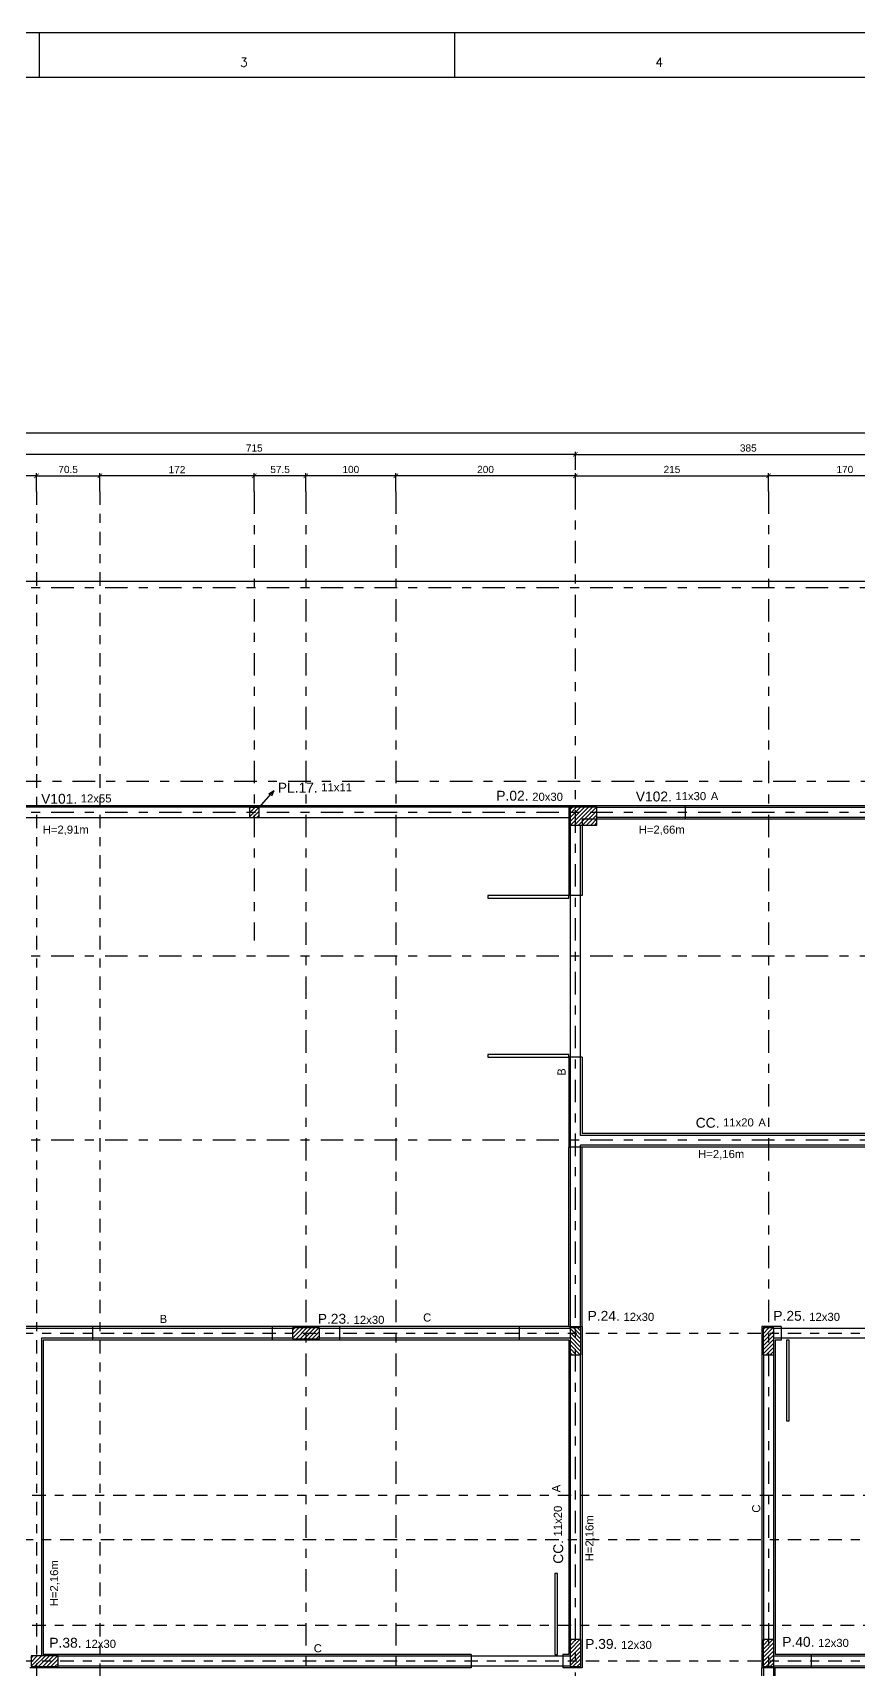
# Model space of a CAD drawing. Header units: millimetres. Extents: x 3659 to 4048, y 1324 to 1399.
# Drawn here: x 3750.01 to 3759.2, y 1372.43 to 1390.65 of the extents above; entities that cross this region are included whole.
import ezdxf
from ezdxf.enums import TextEntityAlignment as Align

# ---------------------------------------------------------------- set-up
doc = ezdxf.new("R2010")
doc.units = ezdxf.units.MM
doc.linetypes.add('CENTER', pattern=[2, 1.25, -0.25, 0.25, -0.25])
doc.linetypes.add('DASHDOT', pattern=[1, 0.5, -0.25, 0, -0.25])
for name, color, linetype in [('eixo', 1, 'CENTER'), ('Forma', 2, 'Continuous'), ('Hachura', 1, 'Continuous'), ('MATRIZ', 8, 'Continuous'), ('Moldura', 2, 'Continuous'), ('PILAR', 5, 'Continuous'), ('Textos', 7, 'Continuous')]:
    doc.layers.add(name, color=color, linetype=linetype)
doc.styles.add('maloca 1', font='romans.shx')
doc.styles.add('ROMANS', font='arial.ttf')
doc.dimstyles.new('ESC-50JR', dxfattribs={"dimtxt": 0.1, "dimasz": 0.05, "dimexe": 0.03, "dimexo": 0, "dimgap": 0.03, "dimtad": 1, "dimlfac": 100, "dimdsep": 46, "dimtxsty": 'ROMANS', "dimblk1": 'DOTSMALL', "dimblk2": 'DOTSMALL', "dimsah": 1, "dimcen": 0.09, "dimclrd": 1, "dimclre": 1, "dimclrt": 2, "dimadec": 0, "dimazin": 0, "dimtfac": 1, "dimtdec": 4, "dimtmove": 0, "dimatfit": 3, "dimldrblk": 'DOTSMALL', "dimfxl": 0, "dimtolj": 1, "dimtzin": 0, "dimarcsym": 0})

# ---------------------------------------------------------------- blocks, each defined once
blk = doc.blocks.new('_ArchTick')
at = {"color": 0, "linetype": 'ByBlock', "const_width": 0.15}
blk.add_lwpolyline([(-0.5, -0.5), (0.5, 0.5)], dxfattribs=at)
blk = doc.blocks.new('*D139')
at = {"color": 1, "lineweight": -2, "transparency": 16777216}
for p, q in [((3748.903, 1385.541), (3748.903, 1385.744)), ((3750.053, 1385.714), (3748.903, 1385.714)), ((3750.053, 1385.541), (3750.053, 1385.744))]:
    blk.add_line(p, q, dxfattribs=at)
at = {"layer": 'DEFPOINTS', "color": 0, "transparency": 16777216}
for p in [(3748.903, 1385.714), (3748.903, 1385.541), (3750.053, 1385.541)]:
    blk.add_point(p, dxfattribs=at)
at = {"color": 1, "lineweight": -2, "transparency": 16777216, "xscale": 0.05, "yscale": 0.05, "zscale": 0.05, "rotation": 180}
blk.add_blockref('_ArchTick', (3748.903, 1385.714), dxfattribs=at)
at = {"color": 1, "lineweight": -2, "transparency": 16777216, "xscale": 0.05, "yscale": 0.05, "zscale": 0.05}
blk.add_blockref('_ArchTick', (3750.053, 1385.714), dxfattribs=at)
at = {"color": 2, "transparency": 16777216, "insert": (3749.478, 1385.785), "char_height": 0.08, "attachment_point": 5, "style": 'ROMANS'}
blk.add_mtext('\\A1;115', dxfattribs=at)
blk = doc.blocks.new('_DOTSMALL')
at = {"color": 0, "linetype": 'ByBlock', "const_width": 0.5}
blk.add_lwpolyline([(-0.0625, 0, 1), (0.0625, 0, 1)], format="xyb", close=True, dxfattribs=at)
blk = doc.blocks.new('*D140')
at = {"color": 1, "lineweight": -2, "transparency": 16777216}
for p, q in [((3750.053, 1385.541), (3750.053, 1385.744)), ((3750.053, 1385.714), (3750.758, 1385.714)), ((3750.758, 1385.541), (3750.758, 1385.744))]:
    blk.add_line(p, q, dxfattribs=at)
at = {"layer": 'DEFPOINTS', "color": 0, "transparency": 16777216}
for p in [(3750.758, 1385.714), (3750.053, 1385.541), (3750.758, 1385.541)]:
    blk.add_point(p, dxfattribs=at)
at = {"color": 1, "lineweight": -2, "transparency": 16777216, "xscale": 0.05, "yscale": 0.05, "zscale": 0.05, "rotation": 180}
blk.add_blockref('_ArchTick', (3750.053, 1385.714), dxfattribs=at)
at = {"color": 1, "lineweight": -2, "transparency": 16777216, "xscale": 0.05, "yscale": 0.05, "zscale": 0.05}
blk.add_blockref('_ArchTick', (3750.758, 1385.714), dxfattribs=at)
at = {"color": 2, "transparency": 16777216, "insert": (3750.406, 1385.785), "char_height": 0.08, "attachment_point": 5, "style": 'ROMANS'}
blk.add_mtext('\\A1;70.5', dxfattribs=at)
blk = doc.blocks.new('*D141')
at = {"color": 1, "lineweight": -2, "transparency": 16777216}
for p, q in [((3754.053, 1385.541), (3754.053, 1385.744)), ((3756.053, 1385.714), (3754.053, 1385.714)), ((3756.053, 1385.541), (3756.053, 1385.744))]:
    blk.add_line(p, q, dxfattribs=at)
at = {"layer": 'DEFPOINTS', "color": 0, "transparency": 16777216}
for p in [(3754.053, 1385.714), (3754.053, 1385.541), (3756.053, 1385.541)]:
    blk.add_point(p, dxfattribs=at)
at = {"color": 1, "lineweight": -2, "transparency": 16777216, "xscale": 0.05, "yscale": 0.05, "zscale": 0.05, "rotation": 180}
blk.add_blockref('_ArchTick', (3754.053, 1385.714), dxfattribs=at)
at = {"color": 1, "lineweight": -2, "transparency": 16777216, "xscale": 0.05, "yscale": 0.05, "zscale": 0.05}
blk.add_blockref('_ArchTick', (3756.053, 1385.714), dxfattribs=at)
at = {"color": 2, "transparency": 16777216, "insert": (3755.053, 1385.785), "char_height": 0.08, "attachment_point": 5, "style": 'ROMANS'}
blk.add_mtext('\\A1;200', dxfattribs=at)
blk = doc.blocks.new('*D142')
at = {"color": 1, "lineweight": -2, "transparency": 16777216}
for p, q in [((3756.053, 1385.541), (3756.053, 1385.744)), ((3756.053, 1385.714), (3758.203, 1385.714)), ((3758.203, 1385.541), (3758.203, 1385.744))]:
    blk.add_line(p, q, dxfattribs=at)
at = {"layer": 'DEFPOINTS', "color": 0, "transparency": 16777216}
for p in [(3758.203, 1385.714), (3756.053, 1385.541), (3758.203, 1385.541)]:
    blk.add_point(p, dxfattribs=at)
at = {"color": 1, "lineweight": -2, "transparency": 16777216, "xscale": 0.05, "yscale": 0.05, "zscale": 0.05, "rotation": 180}
blk.add_blockref('_ArchTick', (3756.053, 1385.714), dxfattribs=at)
at = {"color": 1, "lineweight": -2, "transparency": 16777216, "xscale": 0.05, "yscale": 0.05, "zscale": 0.05}
blk.add_blockref('_ArchTick', (3758.203, 1385.714), dxfattribs=at)
at = {"color": 2, "transparency": 16777216, "insert": (3757.128, 1385.785), "char_height": 0.08, "attachment_point": 5, "style": 'ROMANS'}
blk.add_mtext('\\A1;215', dxfattribs=at)
blk = doc.blocks.new('*D143')
at = {"color": 1, "lineweight": -2, "transparency": 16777216}
for p, q in [((3758.203, 1385.541), (3758.203, 1385.744)), ((3759.903, 1385.714), (3758.203, 1385.714)), ((3759.903, 1385.541), (3759.903, 1385.744))]:
    blk.add_line(p, q, dxfattribs=at)
at = {"layer": 'DEFPOINTS', "color": 0, "transparency": 16777216}
for p in [(3758.203, 1385.714), (3758.203, 1385.541), (3759.903, 1385.541)]:
    blk.add_point(p, dxfattribs=at)
at = {"color": 1, "lineweight": -2, "transparency": 16777216, "xscale": 0.05, "yscale": 0.05, "zscale": 0.05, "rotation": 180}
blk.add_blockref('_ArchTick', (3758.203, 1385.714), dxfattribs=at)
at = {"color": 1, "lineweight": -2, "transparency": 16777216, "xscale": 0.05, "yscale": 0.05, "zscale": 0.05}
blk.add_blockref('_ArchTick', (3759.903, 1385.714), dxfattribs=at)
at = {"color": 2, "transparency": 16777216, "insert": (3759.053, 1385.785), "char_height": 0.08, "attachment_point": 5, "style": 'ROMANS'}
blk.add_mtext('\\A1;170', dxfattribs=at)
blk = doc.blocks.new('*D170')
at = {"color": 1, "lineweight": -2, "transparency": 16777216}
for p, q in [((3748.903, 1385.78), (3748.903, 1385.983)), ((3756.053, 1385.953), (3748.903, 1385.953)), ((3756.053, 1385.78), (3756.053, 1385.983))]:
    blk.add_line(p, q, dxfattribs=at)
at = {"layer": 'DEFPOINTS', "color": 0, "transparency": 16777216}
for p in [(3748.903, 1385.953), (3748.903, 1385.78), (3756.053, 1385.78)]:
    blk.add_point(p, dxfattribs=at)
at = {"color": 1, "lineweight": -2, "transparency": 16777216, "xscale": 0.05, "yscale": 0.05, "zscale": 0.05, "rotation": 180}
blk.add_blockref('_ArchTick', (3748.903, 1385.953), dxfattribs=at)
at = {"color": 1, "lineweight": -2, "transparency": 16777216, "xscale": 0.05, "yscale": 0.05, "zscale": 0.05}
blk.add_blockref('_ArchTick', (3756.053, 1385.953), dxfattribs=at)
at = {"color": 2, "transparency": 16777216, "insert": (3752.478, 1386.024), "char_height": 0.08, "attachment_point": 5, "style": 'ROMANS'}
blk.add_mtext('\\A1;715', dxfattribs=at)
blk = doc.blocks.new('*D171')
at = {"color": 1, "lineweight": -2, "transparency": 16777216}
for p, q in [((3756.053, 1385.78), (3756.053, 1385.983)), ((3756.053, 1385.953), (3759.903, 1385.953)), ((3759.903, 1385.78), (3759.903, 1385.983))]:
    blk.add_line(p, q, dxfattribs=at)
at = {"layer": 'DEFPOINTS', "color": 0, "transparency": 16777216}
for p in [(3759.903, 1385.953), (3756.053, 1385.78), (3759.903, 1385.78)]:
    blk.add_point(p, dxfattribs=at)
at = {"color": 1, "lineweight": -2, "transparency": 16777216, "xscale": 0.05, "yscale": 0.05, "zscale": 0.05, "rotation": 180}
blk.add_blockref('_ArchTick', (3756.053, 1385.953), dxfattribs=at)
at = {"color": 1, "lineweight": -2, "transparency": 16777216, "xscale": 0.05, "yscale": 0.05, "zscale": 0.05}
blk.add_blockref('_ArchTick', (3759.903, 1385.953), dxfattribs=at)
at = {"color": 2, "transparency": 16777216, "insert": (3757.978, 1386.024), "char_height": 0.08, "attachment_point": 5, "style": 'ROMANS'}
blk.add_mtext('\\A1;385', dxfattribs=at)
blk = doc.blocks.new('*D162')
at = {"color": 1, "lineweight": -2, "transparency": 16777216}
for p, q in [((3744.653, 1386.015), (3744.653, 1386.218)), ((3789.303, 1386.015), (3789.303, 1386.218)), ((3789.303, 1386.188), (3744.653, 1386.188))]:
    blk.add_line(p, q, dxfattribs=at)
at = {"layer": 'DEFPOINTS', "color": 0, "transparency": 16777216}
for p in [(3744.653, 1386.188), (3744.653, 1386.015), (3789.303, 1386.015)]:
    blk.add_point(p, dxfattribs=at)
at = {"color": 1, "lineweight": -2, "transparency": 16777216, "xscale": 0.05, "yscale": 0.05, "zscale": 0.05, "rotation": 180}
blk.add_blockref('_ArchTick', (3744.653, 1386.188), dxfattribs=at)
at = {"color": 1, "lineweight": -2, "transparency": 16777216, "xscale": 0.05, "yscale": 0.05, "zscale": 0.05}
blk.add_blockref('_ArchTick', (3789.303, 1386.188), dxfattribs=at)
at = {"color": 2, "transparency": 16777216, "insert": (3766.978, 1386.259), "char_height": 0.08, "attachment_point": 5, "style": 'ROMANS'}
blk.add_mtext('\\A1;4465', dxfattribs=at)
blk = doc.blocks.new('*D381')
at = {"color": 1, "lineweight": -2, "transparency": 16777216}
for p, q in [((3750.758, 1385.541), (3750.758, 1385.744)), ((3752.478, 1385.714), (3750.758, 1385.714)), ((3752.478, 1385.541), (3752.478, 1385.744))]:
    blk.add_line(p, q, dxfattribs=at)
at = {"layer": 'DEFPOINTS', "color": 0, "transparency": 16777216}
for p in [(3750.758, 1385.714), (3750.758, 1385.541), (3752.478, 1385.541)]:
    blk.add_point(p, dxfattribs=at)
at = {"color": 1, "lineweight": -2, "transparency": 16777216, "xscale": 0.05, "yscale": 0.05, "zscale": 0.05, "rotation": 180}
blk.add_blockref('_ArchTick', (3750.758, 1385.714), dxfattribs=at)
at = {"color": 1, "lineweight": -2, "transparency": 16777216, "xscale": 0.05, "yscale": 0.05, "zscale": 0.05}
blk.add_blockref('_ArchTick', (3752.478, 1385.714), dxfattribs=at)
at = {"color": 2, "transparency": 16777216, "insert": (3751.618, 1385.784), "char_height": 0.08, "attachment_point": 5, "style": 'ROMANS'}
blk.add_mtext('\\A1;172', dxfattribs=at)
blk = doc.blocks.new('*D382')
at = {"color": 1, "lineweight": -2, "transparency": 16777216}
for p, q in [((3752.478, 1385.541), (3752.478, 1385.744)), ((3753.053, 1385.714), (3752.478, 1385.714)), ((3753.053, 1385.541), (3753.053, 1385.744))]:
    blk.add_line(p, q, dxfattribs=at)
at = {"layer": 'DEFPOINTS', "color": 0, "transparency": 16777216}
for p in [(3752.478, 1385.714), (3752.478, 1385.541), (3753.053, 1385.541)]:
    blk.add_point(p, dxfattribs=at)
at = {"color": 1, "lineweight": -2, "transparency": 16777216, "xscale": 0.05, "yscale": 0.05, "zscale": 0.05, "rotation": 180}
blk.add_blockref('_ArchTick', (3752.478, 1385.714), dxfattribs=at)
at = {"color": 1, "lineweight": -2, "transparency": 16777216, "xscale": 0.05, "yscale": 0.05, "zscale": 0.05}
blk.add_blockref('_ArchTick', (3753.053, 1385.714), dxfattribs=at)
at = {"color": 2, "transparency": 16777216, "insert": (3752.766, 1385.785), "char_height": 0.08, "attachment_point": 5, "style": 'ROMANS'}
blk.add_mtext('\\A1;57.5', dxfattribs=at)
blk = doc.blocks.new('*D383')
at = {"color": 1, "lineweight": -2, "transparency": 16777216}
for p, q in [((3753.053, 1385.541), (3753.053, 1385.744)), ((3754.053, 1385.714), (3753.053, 1385.714)), ((3754.053, 1385.541), (3754.053, 1385.744))]:
    blk.add_line(p, q, dxfattribs=at)
at = {"layer": 'DEFPOINTS', "color": 0, "transparency": 16777216}
for p in [(3753.053, 1385.714), (3753.053, 1385.541), (3754.053, 1385.541)]:
    blk.add_point(p, dxfattribs=at)
at = {"color": 1, "lineweight": -2, "transparency": 16777216, "xscale": 0.05, "yscale": 0.05, "zscale": 0.05, "rotation": 180}
blk.add_blockref('_ArchTick', (3753.053, 1385.714), dxfattribs=at)
at = {"color": 1, "lineweight": -2, "transparency": 16777216, "xscale": 0.05, "yscale": 0.05, "zscale": 0.05}
blk.add_blockref('_ArchTick', (3754.053, 1385.714), dxfattribs=at)
at = {"color": 2, "transparency": 16777216, "insert": (3753.553, 1385.785), "char_height": 0.08, "attachment_point": 5, "style": 'ROMANS'}
blk.add_mtext('\\A1;100', dxfattribs=at)

msp = doc.modelspace()

# ---------------------------------------------------------------- hatches: boundary and pattern name
at = {"layer": 'Hachura'}
h = msp.add_hatch(dxfattribs=at)
h.set_pattern_fill('LINE', color=1, scale=0.01, angle=405, style=0)
h.set_pattern_definition([(45, (110.943816, -14.27448), (-0.0224506403, 0.0224506403), [])])
h.paths.add_polyline_path([(3752.533315, 1382.020823), (3752.423315, 1382.020823), (3752.423315, 1381.910823), (3752.533315, 1381.910823)])
h = msp.add_hatch(dxfattribs=at)
h.set_pattern_fill('LINE', color=1, scale=0.01, angle=585, style=0)
h.set_pattern_definition([(225, (7397.582813, 2778.121126), (0.0224506403, -0.0224506403), [])])
h.paths.add_polyline_path([(3755.993315, 1381.825823), (3756.293315, 1381.825823), (3756.293315, 1382.025823), (3755.993315, 1382.025823)])
h = msp.add_hatch(dxfattribs=at)
h.set_pattern_fill('LINE', color=1, scale=0.01, angle=405, style=0)
h.set_pattern_definition([(45, (111.613816, -20.06948), (-0.0224506403, 0.0224506403), [])])
h.paths.add_polyline_path([(3753.203315, 1376.225823), (3752.903315, 1376.225823), (3752.903315, 1376.105823), (3753.203315, 1376.105823)])
h = msp.add_hatch(dxfattribs=at)
h.set_pattern_fill('LINE', color=1, scale=0.01, angle=495, style=0)
h.set_pattern_definition([(135, (5152.288618, -2265.363675), (-0.0224506403, -0.0224506403), [])])
h.paths.add_polyline_path([(3755.993315, 1376.225823), (3755.993315, 1375.925823), (3756.113315, 1375.925823), (3756.113315, 1376.225823)])
h = msp.add_hatch(dxfattribs=at)
h.set_pattern_fill('LINE', color=1, scale=0.01, angle=405, style=0)
h.set_pattern_definition([(45, (165.471348, -19.535075), (-0.0224506403, 0.0224506403), [])])
h.paths.add_polyline_path([(3758.143315, 1376.225823), (3758.143315, 1375.925823), (3758.263315, 1375.925823), (3758.263315, 1376.225823)])
h = msp.add_hatch(dxfattribs=at)
h.set_pattern_fill('LINE', color=1, scale=0.01, angle=405, style=0)
h.set_pattern_definition([(45, (163.321348, -23.005075), (-0.0224506403, 0.0224506403), [])])
h.paths.add_polyline_path([(3755.993315, 1372.755823), (3755.993315, 1372.455823), (3756.113315, 1372.455823), (3756.113315, 1372.755823)])
h = msp.add_hatch(dxfattribs=at)
h.set_pattern_fill('LINE', color=1, scale=0.01, angle=405, style=0)
h.set_pattern_definition([(45, (165.471348, -23.005075), (-0.0224506403, 0.0224506403), [])])
h.paths.add_polyline_path([(3758.143315, 1372.755823), (3758.143315, 1372.455823), (3758.263315, 1372.455823), (3758.263315, 1372.755823)])
h = msp.add_hatch(dxfattribs=at)
h.set_pattern_fill('LINE', color=1, scale=0.01, angle=405, style=0)
h.set_pattern_definition([(45, (108.703816, -23.71948), (-0.0224506403, 0.0224506403), [])])
h.paths.add_polyline_path([(3750.293315, 1372.575823), (3749.993315, 1372.575823), (3749.993315, 1372.455823), (3750.293315, 1372.455823)])

# ---------------------------------------------------------------- linework, layer by layer
at = {"layer": 'eixo', "linetype": 'DASHDOT', "ltscale": 0.3}
for p, q in [((3750.053315, 1385.540823), (3750.053315, 1365.540823)), ((3750.758315, 1385.540823), (3750.758315, 1365.540823)), ((3804.468315, 1376.165823), (3743.256144, 1376.165823)), ((3743.256144, 1374.365823), (3804.468315, 1374.365823)), ((3804.468315, 1373.865823), (3743.256144, 1373.865823)), ((3743.256144, 1372.915823), (3804.468315, 1372.915823)), ((3804.468315, 1372.515823), (3743.256144, 1372.515823))]:
    msp.add_line(p, q, dxfattribs=at)
at = {"layer": 'eixo', "linetype": 'DASHDOT', "ltscale": 0.5}
for p, q in [((3752.478315, 1385.540823), (3752.478315, 1380.540823)), ((3753.053315, 1385.540823), (3753.053315, 1365.540823)), ((3754.053315, 1385.540823), (3754.053315, 1365.540823)), ((3756.053315, 1365.540823), (3756.053315, 1385.540823)), ((3758.203315, 1385.540823), (3758.203315, 1365.540823)), ((3804.468315, 1384.465823), (3743.256144, 1384.465823)), ((3743.256144, 1382.315823), (3804.468315, 1382.315823)), ((3804.468315, 1381.965823), (3743.256144, 1381.965823)), ((3804.468315, 1380.365823), (3743.256144, 1380.365823)), ((3804.468315, 1378.315823), (3743.256144, 1378.315823))]:
    msp.add_line(p, q, dxfattribs=at)
at = {"layer": 'Forma', "linetype": 'Continuous', "ltscale": 0.5}
for p, q in [((3755.998315, 1382.025823), (3748.958315, 1382.025823)), ((3759.753315, 1382.020823), (3756.293315, 1382.020823)), ((3755.993315, 1381.905823), (3749.043315, 1381.905823)), ((3755.998315, 1376.225823), (3755.998315, 1381.825823)), ((3756.108315, 1378.370823), (3756.108315, 1381.825823)), ((3759.753315, 1381.910823), (3756.293315, 1381.910823)), ((3759.753315, 1378.370823), (3756.108315, 1378.370823)), ((3759.753315, 1378.260823), (3756.108315, 1378.260823)), ((3756.108315, 1376.225823), (3756.108315, 1378.260823)), ((3752.903315, 1376.220823), (3749.053315, 1376.220823)), ((3755.993315, 1376.220823), (3753.203315, 1376.220823)), ((3761.003315, 1376.220823), (3758.263315, 1376.220823)), ((3752.903315, 1376.110823), (3750.108315, 1376.110823)), ((3750.108315, 1376.110823), (3750.108315, 1372.575823)), ((3755.993315, 1376.110823), (3753.203315, 1376.110823)), ((3761.003315, 1376.110823), (3758.263315, 1376.110823)), ((3755.998315, 1372.755823), (3755.998315, 1375.925823)), ((3756.108315, 1372.755823), (3756.108315, 1375.925823)), ((3758.148315, 1375.925823), (3758.148315, 1372.755823)), ((3758.258315, 1375.925823), (3758.258315, 1372.755823)), ((3755.993315, 1372.570823), (3750.293315, 1372.570823)), ((3761.091778, 1372.570823), (3758.263315, 1372.570823)), ((3755.993315, 1372.460823), (3750.293315, 1372.460823)), ((3758.148315, 1372.460823), (3758.148315, 1370.420823)), ((3758.258315, 1372.455823), (3758.258315, 1366.955823)), ((3761.091778, 1372.460823), (3758.263315, 1372.460823))]:
    msp.add_line(p, q, dxfattribs=at)
msp.add_lwpolyline([(3752.533315, 1382.020823), (3752.695925, 1382.208672), (3752.695925, 1382.208672), (3752.63877, 1382.171269), (3752.695925, 1382.208672), (3752.671489, 1382.145886)], dxfattribs=at)
at = {"layer": 'MATRIZ'}
for p, q in [((3743.078315, 1384.540823), (3803.518315, 1384.540823)), ((3755.978315, 1382.040823), (3744.793315, 1382.040823)), ((3789.228315, 1382.040823), (3755.978315, 1382.040823)), ((3757.278315, 1381.890823), (3757.278315, 1382.040823)), ((3756.128315, 1381.890823), (3756.128315, 1381.040823)), ((3755.978315, 1381.040823), (3755.078315, 1381.040823)), ((3755.078315, 1381.040823), (3755.078315, 1381.010823)), ((3755.078315, 1381.010823), (3755.978315, 1381.010823)), ((3756.128315, 1381.040823), (3755.978315, 1381.040823)), ((3755.978315, 1381.010823), (3755.978315, 1381.040823)), ((3755.978315, 1379.270823), (3755.078315, 1379.270823)), ((3755.078315, 1379.270823), (3755.078315, 1379.240823)), ((3755.978315, 1379.240823), (3755.978315, 1379.270823)), ((3755.078315, 1379.240823), (3755.978315, 1379.240823)), ((3756.128315, 1379.240823), (3755.978315, 1379.240823)), ((3756.128315, 1379.240823), (3756.128315, 1378.390823)), ((3756.128315, 1378.240823), (3755.978315, 1378.240823)), ((3755.978315, 1376.240823), (3755.978315, 1378.240823)), ((3756.128315, 1376.240823), (3756.128315, 1378.240823)), ((3750.678315, 1376.240823), (3750.678315, 1376.090823)), ((3752.678315, 1376.240823), (3752.678315, 1376.090823)), ((3753.428315, 1376.240823), (3753.428315, 1376.090823)), ((3755.428315, 1376.240823), (3755.428315, 1376.090823)), ((3755.978315, 1376.240823), (3756.128315, 1376.240823)), ((3756.128315, 1376.240823), (3756.128315, 1372.440823)), ((3758.343315, 1376.240823), (3758.343315, 1376.090823)), ((3750.128315, 1376.090823), (3750.128315, 1372.590823)), ((3755.978315, 1376.090823), (3755.978315, 1372.590823)), ((3758.403315, 1376.090823), (3758.403315, 1375.190823)), ((3758.433315, 1376.090823), (3758.403315, 1376.090823)), ((3758.433315, 1375.190823), (3758.433315, 1376.090823)), ((3758.403315, 1375.190823), (3758.433315, 1375.190823)), ((3755.853315, 1373.490823), (3755.823315, 1373.490823)), ((3755.823315, 1373.490823), (3755.823315, 1372.590823)), ((3755.853315, 1372.590823), (3755.853315, 1373.490823)), ((3754.893315, 1372.590823), (3754.893315, 1372.440823)), ((3755.823315, 1372.590823), (3755.853315, 1372.590823)), ((3755.913315, 1372.590823), (3755.913315, 1372.440823)), ((3758.678315, 1372.590823), (3758.678315, 1372.440823)), ((3758.278315, 1372.440823), (3758.128315, 1372.440823)), ((3758.128315, 1370.440823), (3758.128315, 1372.440823)), ((3768.428315, 1372.440823), (3758.278315, 1372.440823)), ((3758.278315, 1370.440823), (3758.278315, 1372.440823))]:
    msp.add_line(p, q, dxfattribs=at)
at = {"layer": 'MATRIZ', "linetype": 'Continuous'}
for p, q in [((3755.978315, 1382.040823), (3755.978315, 1381.040823)), ((3763.578315, 1381.890823), (3756.128315, 1381.890823)), ((3755.978315, 1379.240823), (3755.978315, 1378.240823)), ((3762.493315, 1378.390823), (3756.128315, 1378.390823)), ((3762.493315, 1378.240823), (3756.128315, 1378.240823)), ((3755.978315, 1376.240823), (3744.578315, 1376.240823)), ((3758.128315, 1376.240823), (3758.128315, 1372.440823)), ((3758.343315, 1376.240823), (3758.128315, 1376.240823)), ((3755.978315, 1376.090823), (3750.128315, 1376.090823)), ((3758.278315, 1376.090823), (3758.278315, 1372.590823)), ((3758.343315, 1376.090823), (3758.278315, 1376.090823)), ((3754.893315, 1372.590823), (3750.128315, 1372.590823)), ((3755.978315, 1372.590823), (3755.913315, 1372.590823)), ((3761.078315, 1372.590823), (3758.278315, 1372.590823)), ((3754.893315, 1372.440823), (3749.978315, 1372.440823)), ((3756.128315, 1372.440823), (3755.913315, 1372.440823))]:
    msp.add_line(p, q, dxfattribs=at)
at = {"layer": 'Moldura', "color": 1}
for p, q in [((3750.083645, 1390.648453), (3750.083645, 1390.148453)), ((3754.708645, 1390.648453), (3754.708645, 1390.148453))]:
    msp.add_line(p, q, dxfattribs=at)
msp.add_lwpolyline([(3740.458645, 1360.948453), (3814.833645, 1360.948453), (3814.833645, 1390.648453), (3740.458645, 1390.648453)], close=True, dxfattribs=at)
at = {"layer": 'Moldura', "color": 6}
msp.add_lwpolyline([(3741.708645, 1361.448453), (3814.333645, 1361.448453), (3814.333645, 1390.148453), (3741.708645, 1390.148453)], close=True, dxfattribs=at)
at = {"layer": 'PILAR'}
for points in [[(3752.423315, 1381.910823), (3752.533315, 1381.910823), (3752.533315, 1382.020823), (3752.423315, 1382.020823)], [(3755.993315, 1382.025823), (3755.993315, 1381.825823), (3756.293315, 1381.825823), (3756.293315, 1382.025823)], [(3752.903315, 1376.105823), (3753.203315, 1376.105823), (3753.203315, 1376.225823), (3752.903315, 1376.225823)], [(3756.113315, 1375.925823), (3756.113315, 1376.225823), (3755.993315, 1376.225823), (3755.993315, 1375.925823)], [(3758.263315, 1375.925823), (3758.263315, 1376.225823), (3758.143315, 1376.225823), (3758.143315, 1375.925823)], [(3756.113315, 1372.455823), (3756.113315, 1372.755823), (3755.993315, 1372.755823), (3755.993315, 1372.455823)], [(3758.263315, 1372.455823), (3758.263315, 1372.755823), (3758.143315, 1372.755823), (3758.143315, 1372.455823)], [(3749.993315, 1372.455823), (3750.293315, 1372.455823), (3750.293315, 1372.575823), (3749.993315, 1372.575823)]]:
    msp.add_lwpolyline(points, close=True, dxfattribs=at)

# ---------------------------------------------------------------- texts
at = {"layer": 'Moldura', "color": 1, "style": 'maloca 1'}
for s, p in [('3', (3752.318624, 1390.269657)), ('4', (3756.943624, 1390.269657))]:
    msp.add_text(s, height=0.1, dxfattribs=at).set_placement(p)
at = {"layer": 'Textos', "color": 3, "style": 'ROMANS'}
for s, p in [('PL.17.', (3753.184382, 1382.187323)), ('P.02.', (3755.531631, 1382.097436)), ('V102.', (3757.127297, 1382.089284)), ('V101.', (3750.507061, 1382.063549)), ('CC.', (3757.657273, 1378.455859)), ('P.23.', (3753.543745, 1376.273334)), ('P.24.', (3756.547654, 1376.306333)), ('P.25.', (3758.615747, 1376.306333)), ('P.38.', (3750.555846, 1372.66597)), ('P.39.', (3756.520564, 1372.653361)), ('P.40.', (3758.714463, 1372.676127))]:
    msp.add_text(s, height=0.11, dxfattribs=at).set_placement(p, align=Align.RIGHT)
at = {"layer": 'Textos', "color": 2, "style": 'ROMANS'}
for s, p in [('11x11', (3753.223559, 1382.20125)), ('20x30', (3755.572162, 1382.095923)), ('11x30', (3757.166474, 1382.103211)), ('A', (3757.560229, 1382.103211)), ('12x55', (3750.546238, 1382.077476)), ('H=2,91m', (3750.122472, 1381.730197)), ('H=2,66m', (3756.757361, 1381.730197)), ('11x20', (3757.696449, 1378.469786)), ('A', (3758.090204, 1378.469786)), ('H=2,16m', (3757.41921, 1378.118125)), ('B', (3751.424609, 1376.281829)), ('12x30', (3753.584276, 1376.27182)), ('C', (3754.358068, 1376.297665)), ('12x30', (3756.588186, 1376.30482)), ('12x30', (3758.656278, 1376.30482)), ('12x30', (3750.596378, 1372.664456)), ('12x30', (3756.561095, 1372.651848)), ('12x30', (3758.754995, 1372.674614)), ('C', (3753.140704, 1372.61466))]:
    msp.add_text(s, height=0.09, dxfattribs=at).set_placement(p)
for s, p in [('B', (3755.943847, 1379.034498)), ('A', (3755.884465, 1374.396283)), ('11x20', (3755.902894, 1373.904568)), ('C', (3758.111009, 1374.169355)), ('H=2,16m', (3756.254555, 1373.627328)), ('H=2,16m', (3750.294895, 1373.126908))]:
    msp.add_text(s, height=0.09, rotation=90, dxfattribs=at).set_placement(p)
at = {"layer": 'Textos', "color": 3, "style": 'ROMANS'}
msp.add_text('CC.', height=0.11, rotation=90, dxfattribs=at).set_placement((3755.91682, 1373.865391), align=Align.RIGHT)

# ---------------------------------------------------------------- dimensions: what is measured, and where the dimension line sits
for base, p1, p2, picture, middle in [((3744.653315, 1386.188342), (3789.303315, 1386.014989), (3744.653315, 1386.014989), '*D162', (3766.978315, 1386.259188)), ((3748.903315, 1385.9529), (3756.053315, 1385.779547), (3748.903315, 1385.779547), '*D170', (3752.478315, 1386.023746)), ((3759.903315, 1385.9529), (3756.053315, 1385.779547), (3759.903315, 1385.779547), '*D171', (3757.978315, 1386.023773)), ((3748.903315, 1385.714176), (3750.053315, 1385.540823), (3748.903315, 1385.540823), '*D139', (3749.478315, 1385.785022)), ((3750.758315, 1385.714176), (3750.053315, 1385.540823), (3750.758315, 1385.540823), '*D140', (3750.405815, 1385.785022)), ((3750.758315, 1385.714176), (3752.478315, 1385.540823), (3750.758315, 1385.540823), '*D381', (3751.618315, 1385.784339)), ((3752.478315, 1385.714176), (3753.053315, 1385.540823), (3752.478315, 1385.540823), '*D382', (3752.765815, 1385.784858)), ((3753.053315, 1385.714176), (3754.053315, 1385.540823), (3753.053315, 1385.540823), '*D383', (3753.553315, 1385.785022)), ((3754.053315, 1385.714176), (3756.053315, 1385.540823), (3754.053315, 1385.540823), '*D141', (3755.053315, 1385.785022)), ((3758.203315, 1385.714176), (3756.053315, 1385.540823), (3758.203315, 1385.540823), '*D142', (3757.128315, 1385.785022)), ((3758.203315, 1385.714176), (3759.903315, 1385.540823), (3758.203315, 1385.540823), '*D143', (3759.053315, 1385.785022))]:
    dim = msp.add_linear_dim(base=base, p1=p1, p2=p2, dimstyle='ESC-50JR', override={"dimtxt": 0.08, "dimdec": 1, "dimblk1": 'ArchTick', "dimblk2": 'ArchTick', "dimtmove": 1, "dimfxl": 0.18})
    dim.commit()
    dim.dimension.update_dxf_attribs({"geometry": picture, "text_midpoint": middle})

doc.saveas('drawing.dxf')
